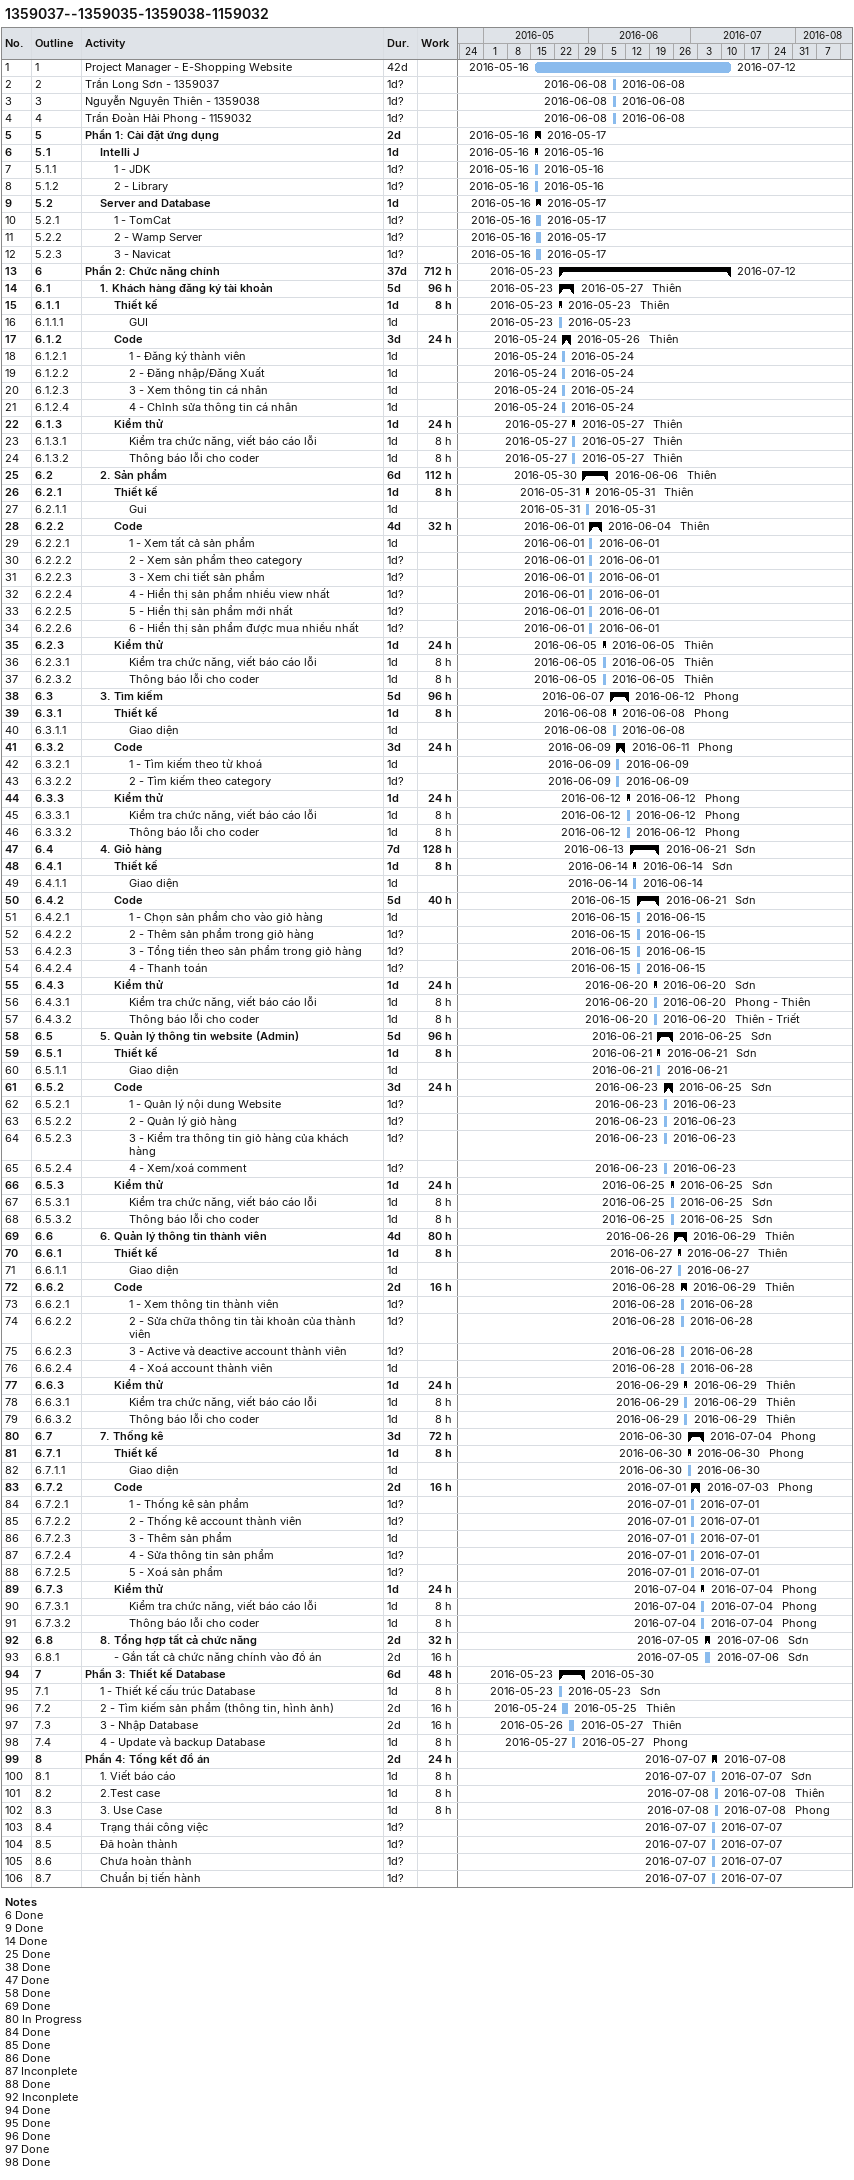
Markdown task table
1359037--1359035-1359038-1159032

| ID | WBS | Task | Duration | Start | Finish | Resources | Work (h) |
|---|---|---|---|---|---|---|---|
| 1 | 1 | Project Manager - E-Shopping Website | 42d | 2016-05-16 | 2016-07-12 |  |  |
| 2 | 2 | Trần Long Sơn - 1359037 | 1d? | 2016-06-08 | 2016-06-08 |  |  |
| 3 | 3 | Nguyễn Nguyên Thiên - 1359038 | 1d? | 2016-06-08 | 2016-06-08 |  |  |
| 4 | 4 | Trần Đoàn Hải Phong - 1159032 | 1d? | 2016-06-08 | 2016-06-08 |  |  |
| 5 | 5 | **Phần 1: Cài đặt ứng dụng** | 2d | 2016-05-16 | 2016-05-17 |  |  |
| 6 | 5.1 | **Intelli J** | 1d | 2016-05-16 | 2016-05-16 |  |  |
| 7 | 5.1.1 | 1 - JDK | 1d? | 2016-05-16 | 2016-05-16 |  |  |
| 8 | 5.1.2 | 2 - Library | 1d? | 2016-05-16 | 2016-05-16 |  |  |
| 9 | 5.2 | **Server and Database** | 1d | 2016-05-16 | 2016-05-17 |  |  |
| 10 | 5.2.1 | 1 - TomCat | 1d? | 2016-05-16 | 2016-05-17 |  |  |
| 11 | 5.2.2 | 2 - Wamp Server | 1d? | 2016-05-16 | 2016-05-17 |  |  |
| 12 | 5.2.3 | 3 - Navicat | 1d? | 2016-05-16 | 2016-05-17 |  |  |
| 13 | 6 | **Phần 2: Chức năng chính** | 37d | 2016-05-23 | 2016-07-12 |  | 712 |
| 14 | 6.1 | **1. Khách hàng đăng ký tài khoản** | 5d | 2016-05-23 | 2016-05-27 | Thiên | 96 |
| 15 | 6.1.1 | **Thiết kế** | 1d | 2016-05-23 | 2016-05-23 | Thiên | 8 |
| 16 | 6.1.1.1 | GUI | 1d | 2016-05-23 | 2016-05-23 |  |  |
| 17 | 6.1.2 | **Code** | 3d | 2016-05-24 | 2016-05-26 | Thiên | 24 |
| 18 | 6.1.2.1 | 1 - Đăng ký thành viên | 1d | 2016-05-24 | 2016-05-24 |  |  |
| 19 | 6.1.2.2 | 2 - Đăng nhập/Đăng Xuất | 1d | 2016-05-24 | 2016-05-24 |  |  |
| 20 | 6.1.2.3 | 3 - Xem thông tin cá nhân | 1d | 2016-05-24 | 2016-05-24 |  |  |
| 21 | 6.1.2.4 | 4 - Chỉnh sửa thông tin cá nhân | 1d | 2016-05-24 | 2016-05-24 |  |  |
| 22 | 6.1.3 | **Kiểm thử** | 1d | 2016-05-27 | 2016-05-27 | Thiên | 24 |
| 23 | 6.1.3.1 | Kiểm tra chức năng, viết báo cáo lỗi | 1d | 2016-05-27 | 2016-05-27 | Thiên | 8 |
| 24 | 6.1.3.2 | Thông báo lỗi cho coder | 1d | 2016-05-27 | 2016-05-27 | Thiên | 8 |
| 25 | 6.2 | **2. Sản phẩm** | 6d | 2016-05-30 | 2016-06-06 | Thiên | 112 |
| 26 | 6.2.1 | **Thiết kế** | 1d | 2016-05-31 | 2016-05-31 | Thiên | 8 |
| 27 | 6.2.1.1 | Gui | 1d | 2016-05-31 | 2016-05-31 |  |  |
| 28 | 6.2.2 | **Code** | 4d | 2016-06-01 | 2016-06-04 | Thiên | 32 |
| 29 | 6.2.2.1 | 1 - Xem tất cả sản phẩm | 1d | 2016-06-01 | 2016-06-01 |  |  |
| 30 | 6.2.2.2 | 2 - Xem sản phẩm theo category | 1d? | 2016-06-01 | 2016-06-01 |  |  |
| 31 | 6.2.2.3 | 3 - Xem chi tiết sản phẩm | 1d? | 2016-06-01 | 2016-06-01 |  |  |
| 32 | 6.2.2.4 | 4 - Hiển thị sản phẩm nhiều view nhất | 1d? | 2016-06-01 | 2016-06-01 |  |  |
| 33 | 6.2.2.5 | 5 - Hiển thị sản phẩm mới nhất | 1d? | 2016-06-01 | 2016-06-01 |  |  |
| 34 | 6.2.2.6 | 6 - Hiển thị sản phẩm được mua nhiều nhất | 1d? | 2016-06-01 | 2016-06-01 |  |  |
| 35 | 6.2.3 | **Kiểm thử** | 1d | 2016-06-05 | 2016-06-05 | Thiên | 24 |
| 36 | 6.2.3.1 | Kiểm tra chức năng, viết báo cáo lỗi | 1d | 2016-06-05 | 2016-06-05 | Thiên | 8 |
| 37 | 6.2.3.2 | Thông báo lỗi cho coder | 1d | 2016-06-05 | 2016-06-05 | Thiên | 8 |
| 38 | 6.3 | **3. Tìm kiếm** | 5d | 2016-06-07 | 2016-06-12 | Phong | 96 |
| 39 | 6.3.1 | **Thiết kế** | 1d | 2016-06-08 | 2016-06-08 | Phong | 8 |
| 40 | 6.3.1.1 | Giao diện | 1d | 2016-06-08 | 2016-06-08 |  |  |
| 41 | 6.3.2 | **Code** | 3d | 2016-06-09 | 2016-06-11 | Phong | 24 |
| 42 | 6.3.2.1 | 1 - Tìm kiếm theo từ khoá | 1d | 2016-06-09 | 2016-06-09 |  |  |
| 43 | 6.3.2.2 | 2 - Tìm kiếm theo category | 1d? | 2016-06-09 | 2016-06-09 |  |  |
| 44 | 6.3.3 | **Kiểm thử** | 1d | 2016-06-12 | 2016-06-12 | Phong | 24 |
| 45 | 6.3.3.1 | Kiểm tra chức năng, viết báo cáo lỗi | 1d | 2016-06-12 | 2016-06-12 | Phong | 8 |
| 46 | 6.3.3.2 | Thông báo lỗi cho coder | 1d | 2016-06-12 | 2016-06-12 | Phong | 8 |
| 47 | 6.4 | **4. Giỏ hàng** | 7d | 2016-06-13 | 2016-06-21 | Sơn | 128 |
| 48 | 6.4.1 | **Thiết kế** | 1d | 2016-06-14 | 2016-06-14 | Sơn | 8 |
| 49 | 6.4.1.1 | Giao diện | 1d | 2016-06-14 | 2016-06-14 |  |  |
| 50 | 6.4.2 | **Code** | 5d | 2016-06-15 | 2016-06-21 | Sơn | 40 |
| 51 | 6.4.2.1 | 1 - Chọn sản phẩm cho vào giỏ hàng | 1d | 2016-06-15 | 2016-06-15 |  |  |
| 52 | 6.4.2.2 | 2 - Thêm sản phẩm trong giỏ hàng | 1d? | 2016-06-15 | 2016-06-15 |  |  |
| 53 | 6.4.2.3 | 3 - Tổng tiền theo sản phẩm trong giỏ hàng | 1d? | 2016-06-15 | 2016-06-15 |  |  |
| 54 | 6.4.2.4 | 4 - Thanh toán | 1d? | 2016-06-15 | 2016-06-15 |  |  |
| 55 | 6.4.3 | **Kiểm thử** | 1d | 2016-06-20 | 2016-06-20 | Sơn | 24 |
| 56 | 6.4.3.1 | Kiểm tra chức năng, viết báo cáo lỗi | 1d | 2016-06-20 | 2016-06-20 | Phong - Thiên | 8 |
| 57 | 6.4.3.2 | Thông báo lỗi cho coder | 1d | 2016-06-20 | 2016-06-20 | Thiên - Triết | 8 |
| 58 | 6.5 | **5. Quản lý thông tin website (Admin)** | 5d | 2016-06-21 | 2016-06-25 | Sơn | 96 |
| 59 | 6.5.1 | **Thiết kế** | 1d | 2016-06-21 | 2016-06-21 | Sơn | 8 |
| 60 | 6.5.1.1 | Giao diện | 1d | 2016-06-21 | 2016-06-21 |  |  |
| 61 | 6.5.2 | **Code** | 3d | 2016-06-23 | 2016-06-25 | Sơn | 24 |
| 62 | 6.5.2.1 | 1 - Quản lý nội dung Website | 1d? | 2016-06-23 | 2016-06-23 |  |  |
| 63 | 6.5.2.2 | 2 - Quản lý giỏ hàng | 1d? | 2016-06-23 | 2016-06-23 |  |  |
| 64 | 6.5.2.3 | 3 - Kiểm tra thông tin giỏ hàng của khách hàng | 1d? | 2016-06-23 | 2016-06-23 |  |  |
| 65 | 6.5.2.4 | 4 - Xem/xoá comment | 1d? | 2016-06-23 | 2016-06-23 |  |  |
| 66 | 6.5.3 | **Kiểm thử** | 1d | 2016-06-25 | 2016-06-25 | Sơn | 24 |
| 67 | 6.5.3.1 | Kiểm tra chức năng, viết báo cáo lỗi | 1d | 2016-06-25 | 2016-06-25 | Sơn | 8 |
| 68 | 6.5.3.2 | Thông báo lỗi cho coder | 1d | 2016-06-25 | 2016-06-25 | Sơn | 8 |
| 69 | 6.6 | **6. Quản lý thông tin thành viên** | 4d | 2016-06-26 | 2016-06-29 | Thiên | 80 |
| 70 | 6.6.1 | **Thiết kế** | 1d | 2016-06-27 | 2016-06-27 | Thiên | 8 |
| 71 | 6.6.1.1 | Giao diện | 1d | 2016-06-27 | 2016-06-27 |  |  |
| 72 | 6.6.2 | **Code** | 2d | 2016-06-28 | 2016-06-29 | Thiên | 16 |
| 73 | 6.6.2.1 | 1 - Xem thông tin thành viên | 1d? | 2016-06-28 | 2016-06-28 |  |  |
| 74 | 6.6.2.2 | 2 - Sửa chữa thông tin tài khoản của thành viên | 1d? | 2016-06-28 | 2016-06-28 |  |  |
| 75 | 6.6.2.3 | 3 - Active và deactive account thành viên | 1d? | 2016-06-28 | 2016-06-28 |  |  |
| 76 | 6.6.2.4 | 4 - Xoá account thành viên | 1d | 2016-06-28 | 2016-06-28 |  |  |
| 77 | 6.6.3 | **Kiểm thử** | 1d | 2016-06-29 | 2016-06-29 | Thiên | 24 |
| 78 | 6.6.3.1 | Kiểm tra chức năng, viết báo cáo lỗi | 1d | 2016-06-29 | 2016-06-29 | Thiên | 8 |
| 79 | 6.6.3.2 | Thông báo lỗi cho coder | 1d | 2016-06-29 | 2016-06-29 | Thiên | 8 |
| 80 | 6.7 | **7. Thống kê** | 3d | 2016-06-30 | 2016-07-04 | Phong | 72 |
| 81 | 6.7.1 | **Thiết kế** | 1d | 2016-06-30 | 2016-06-30 | Phong | 8 |
| 82 | 6.7.1.1 | Giao diện | 1d | 2016-06-30 | 2016-06-30 |  |  |
| 83 | 6.7.2 | **Code** | 2d | 2016-07-01 | 2016-07-03 | Phong | 16 |
| 84 | 6.7.2.1 | 1 - Thống kê sản phẩm | 1d? | 2016-07-01 | 2016-07-01 |  |  |
| 85 | 6.7.2.2 | 2 - Thống kê account thành viên | 1d? | 2016-07-01 | 2016-07-01 |  |  |
| 86 | 6.7.2.3 | 3 - Thêm sản phẩm | 1d | 2016-07-01 | 2016-07-01 |  |  |
| 87 | 6.7.2.4 | 4 - Sửa thông tin sản phẩm | 1d? | 2016-07-01 | 2016-07-01 |  |  |
| 88 | 6.7.2.5 | 5 - Xoá sản phẩm | 1d? | 2016-07-01 | 2016-07-01 |  |  |
| 89 | 6.7.3 | **Kiểm thử** | 1d | 2016-07-04 | 2016-07-04 | Phong | 24 |
| 90 | 6.7.3.1 | Kiểm tra chức năng, viết báo cáo lỗi | 1d | 2016-07-04 | 2016-07-04 | Phong | 8 |
| 91 | 6.7.3.2 | Thông báo lỗi cho coder | 1d | 2016-07-04 | 2016-07-04 | Phong | 8 |
| 92 | 6.8 | **8. Tổng hợp tất cả chức năng** | 2d | 2016-07-05 | 2016-07-06 | Sơn | 32 |
| 93 | 6.8.1 | - Gắn tất cả chức năng chính vào đồ án | 2d | 2016-07-05 | 2016-07-06 | Sơn | 16 |
| 94 | 7 | **Phần 3: Thiết kế Database** | 6d | 2016-05-23 | 2016-05-30 |  | 48 |
| 95 | 7.1 | 1 - Thiết kế cấu trúc Database | 1d | 2016-05-23 | 2016-05-23 | Sơn | 8 |
| 96 | 7.2 | 2 - Tìm kiếm sản phẩm (thông tin, hình ảnh) | 2d | 2016-05-24 | 2016-05-25 | Thiên | 16 |
| 97 | 7.3 | 3 - Nhập Database | 2d | 2016-05-26 | 2016-05-27 | Thiên | 16 |
| 98 | 7.4 | 4 - Update và backup Database | 1d | 2016-05-27 | 2016-05-27 | Phong | 8 |
| 99 | 8 | **Phần 4: Tống kết đồ án** | 2d | 2016-07-07 | 2016-07-08 |  | 24 |
| 100 | 8.1 | 1. Viết báo cáo | 1d | 2016-07-07 | 2016-07-07 | Sơn | 8 |
| 101 | 8.2 | 2.Test case | 1d | 2016-07-08 | 2016-07-08 | Thiên | 8 |
| 102 | 8.3 | 3. Use Case | 1d | 2016-07-08 | 2016-07-08 | Phong | 8 |
| 103 | 8.4 | Trạng thái công việc | 1d? | 2016-07-07 | 2016-07-07 |  |  |
| 104 | 8.5 | Đã hoàn thành | 1d? | 2016-07-07 | 2016-07-07 |  |  |
| 105 | 8.6 | Chưa hoàn thành | 1d? | 2016-07-07 | 2016-07-07 |  |  |
| 106 | 8.7 | Chuẩn bị tiến hành | 1d? | 2016-07-07 | 2016-07-07 |  |  |

Notes
- 6: Done
- 9: Done
- 14: Done
- 25: Done
- 38: Done
- 47: Done
- 58: Done
- 69: Done
- 80: In Progress
- 84: Done
- 85: Done
- 86: Done
- 87: Inconplete
- 88: Done
- 92: Inconplete
- 94: Done
- 95: Done
- 96: Done
- 97: Done
- 98: Done
